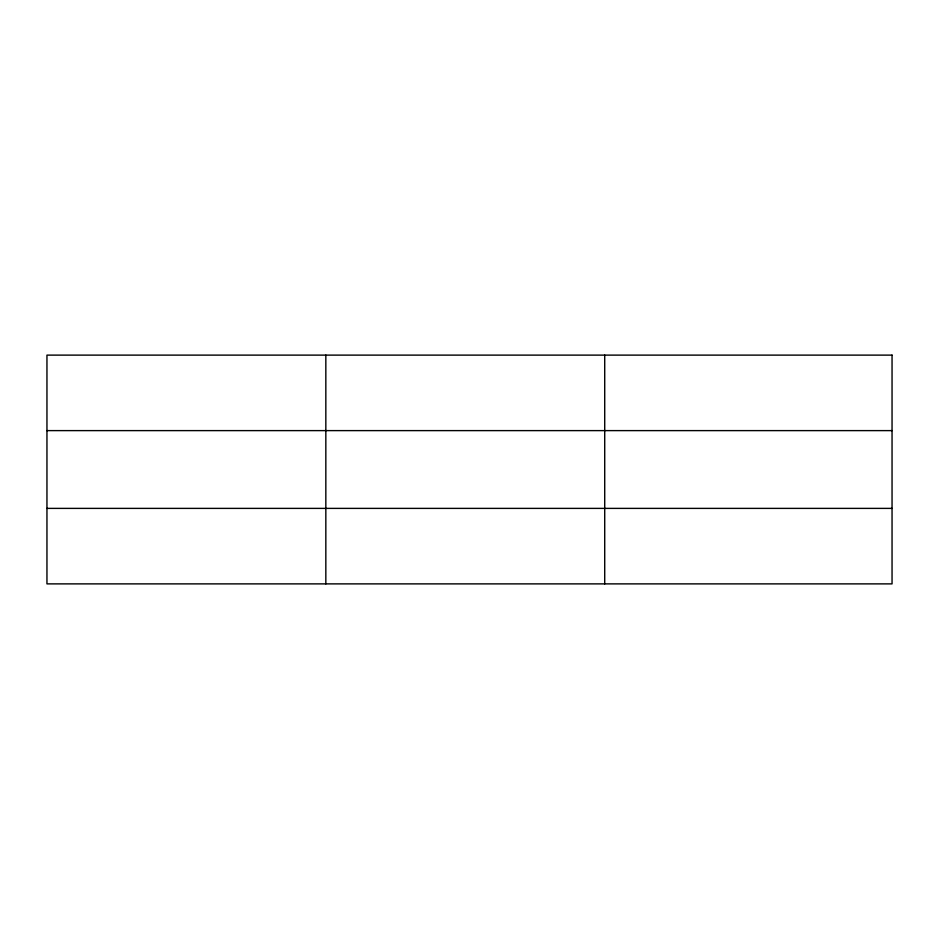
<?xml version="1.0" encoding="UTF-8"?>
<svg xmlns="http://www.w3.org/2000/svg" width="939" height="939" viewBox="0 0 939 939"><rect width="100%" height="100%" fill="white"/><g stroke="black" fill="none" stroke-linecap="round" stroke-linejoin="round"><path stroke-width="1.41" d="M325.833 355.118L325.833 583.882M604.716 355.118L604.716 583.882M46.95 430.614L892.05 430.614M46.95 508.386L892.05 508.386M892.05 355.118L892.05 583.882L46.95 583.882L46.95 355.118L892.05 355.118"/></g></svg>
